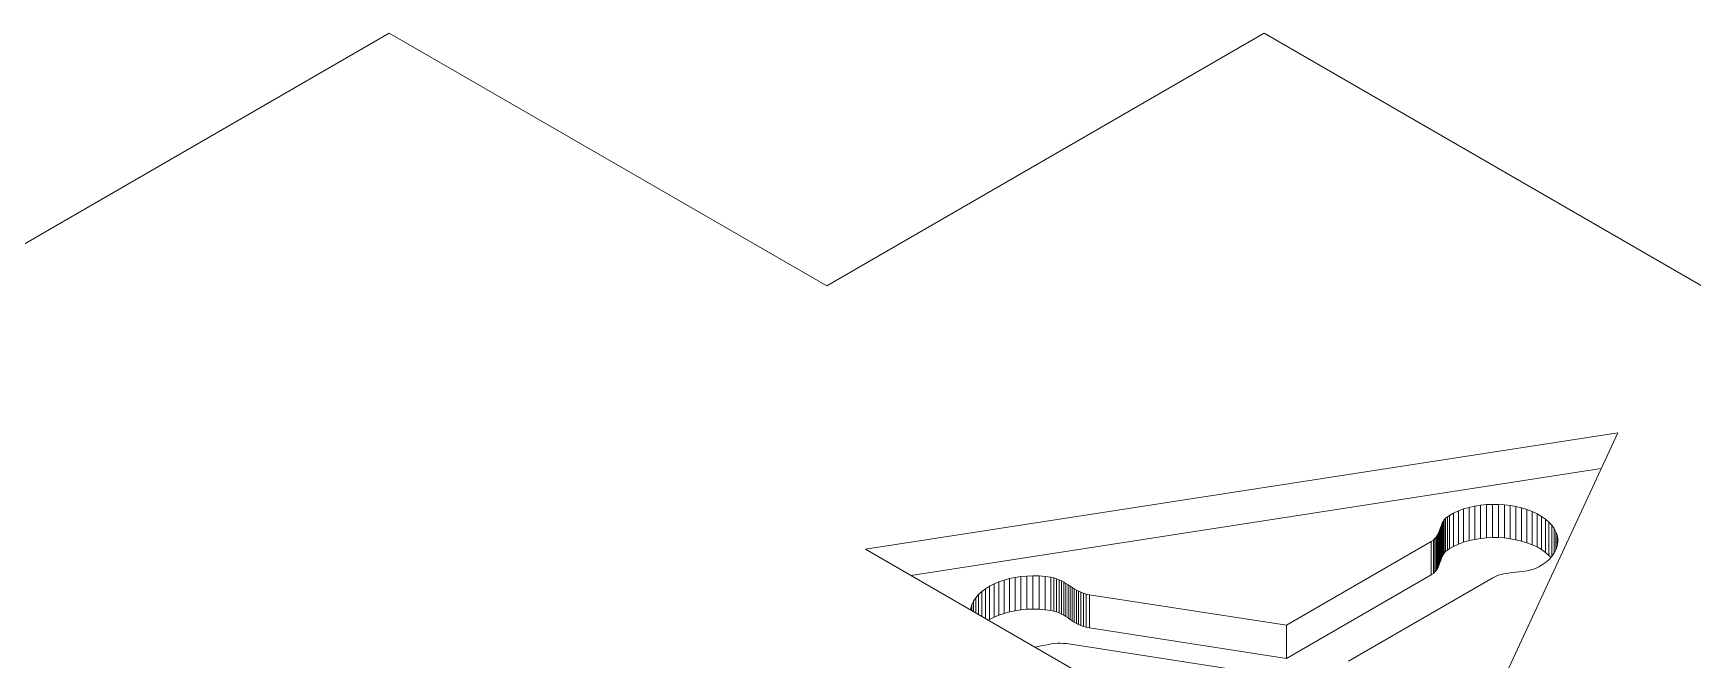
# Model space of a CAD drawing. Header units: inches. Extents: x 2.5 to 18.9, y 2.6 to 12.3.
# Drawn here: x 8.834 to 11.382, y 11.313 to 12.275 of the extents above; entities that cross this region are included whole.
import ezdxf

# ---------------------------------------------------------------- set-up
doc = ezdxf.new("R2010")
doc.units = ezdxf.units.IN
doc.header["$MEASUREMENT"] = 0

# ---------------------------------------------------------------- blocks, each defined once
blk = doc.blocks.new('A$C39963D99')
at = {"color": 0, "linetype": 'Continuous', "lineweight": 0, "extrusion": (3.33067e-16, 0.816497, 0.57735)}
for p, q in [((12.5158, 1.6738), (5.6569, -2.2862)), ((13.1875, 1.286), (12.5158, 1.6738)), ((13.8593, 1.6738), (13.1875, 1.286)), ((22.0617, -3.0619), (13.8593, 1.6738)), ((13.2471, 0.8818), (14.4022, 1.0605)), ((14.4022, 1.0605), (14.0928, 0.3935)), ((14.3767, 1.0055), (13.3168, 0.8415)), ((14.1575, 0.9406), (14.1655, 0.9435)), ((14.1655, 0.9435), (14.1739, 0.9459)), ((14.1655, 0.8924), (14.1655, 0.9435)), ((14.1739, 0.9459), (14.1826, 0.9478)), ((14.1739, 0.8949), (14.1739, 0.9459)), ((14.1826, 0.9478), (14.1915, 0.9493)), ((14.1826, 0.8968), (14.1826, 0.9478)), ((14.1915, 0.9493), (14.2005, 0.9502)), ((14.1915, 0.8982), (14.1915, 0.9493)), ((14.2005, 0.9502), (14.2097, 0.9506)), ((14.2005, 0.8992), (14.2005, 0.9502)), ((14.2097, 0.8996), (14.2097, 0.9506)), ((14.2097, 0.9506), (14.2189, 0.9506)), ((14.2189, 0.8995), (14.2189, 0.9506)), ((14.2189, 0.9506), (14.228, 0.95)), ((14.228, 0.899), (14.228, 0.95)), ((14.228, 0.95), (14.237, 0.949)), ((14.237, 0.8979), (14.237, 0.949)), ((14.237, 0.949), (14.2458, 0.9474)), ((14.2458, 0.8964), (14.2458, 0.9474)), ((14.2458, 0.9474), (14.2545, 0.9454)), ((14.2545, 0.8943), (14.2545, 0.9454)), ((14.2545, 0.9454), (14.2628, 0.9428)), ((14.1305, 0.9161), (14.1315, 0.9189)), ((14.1315, 0.9189), (14.1327, 0.9216)), ((14.1315, 0.8678), (14.1315, 0.9189)), ((14.1327, 0.9216), (14.1341, 0.9242)), ((14.1327, 0.8705), (14.1327, 0.9216)), ((14.1341, 0.9242), (14.1358, 0.9267)), ((14.1341, 0.8732), (14.1341, 0.9242)), ((14.1358, 0.9267), (14.1379, 0.9292)), ((14.1358, 0.8757), (14.1358, 0.9267)), ((14.1379, 0.9292), (14.1405, 0.9315)), ((14.1379, 0.8782), (14.1379, 0.9292)), ((14.1405, 0.9315), (14.1436, 0.9337)), ((14.1405, 0.8805), (14.1405, 0.9315)), ((14.1436, 0.9337), (14.1499, 0.9371)), ((14.1436, 0.8827), (14.1436, 0.9337)), ((14.1499, 0.9371), (14.1575, 0.9406)), ((14.1499, 0.8861), (14.1499, 0.9371)), ((14.1575, 0.8895), (14.1575, 0.9406)), ((14.2628, 0.8918), (14.2628, 0.9428)), ((14.2628, 0.9428), (14.2707, 0.9398)), ((14.2707, 0.8887), (14.2707, 0.9398)), ((14.2707, 0.9398), (14.2782, 0.9362)), ((14.2782, 0.8852), (14.2782, 0.9362)), ((14.2782, 0.9362), (14.2851, 0.9322)), ((14.2851, 0.8812), (14.2851, 0.9322)), ((14.2851, 0.9322), (14.2913, 0.9279)), ((14.2913, 0.8769), (14.2913, 0.9279)), ((14.2913, 0.9279), (14.2965, 0.9233)), ((14.2965, 0.8723), (14.2965, 0.9233)), ((14.2965, 0.9233), (14.3009, 0.9185)), ((14.3009, 0.8709), (14.3009, 0.9185)), ((14.3009, 0.9185), (14.3045, 0.9135)), ((13.8935, 0.7652), (14.1159, 0.8936)), ((14.1159, 0.8936), (14.1191, 0.8958)), ((14.1159, 0.8425), (14.1159, 0.8936)), ((14.1191, 0.8958), (14.1215, 0.898)), ((14.1191, 0.8447), (14.1191, 0.8958)), ((14.1215, 0.898), (14.1235, 0.9003)), ((14.1215, 0.8469), (14.1215, 0.898)), ((14.1235, 0.9003), (14.1251, 0.9028)), ((14.1235, 0.8493), (14.1235, 0.9003)), ((14.1251, 0.9028), (14.1265, 0.9053)), ((14.1251, 0.8517), (14.1251, 0.9028)), ((14.1265, 0.9053), (14.1276, 0.908)), ((14.1265, 0.8543), (14.1265, 0.9053)), ((14.1276, 0.908), (14.1286, 0.9107)), ((14.1276, 0.857), (14.1276, 0.908)), ((14.1286, 0.9107), (14.1295, 0.9134)), ((14.1286, 0.8596), (14.1286, 0.9107)), ((14.1295, 0.9134), (14.1305, 0.9161)), ((14.1295, 0.8624), (14.1295, 0.9134)), ((14.1305, 0.8651), (14.1305, 0.9161)), ((14.1655, 0.8924), (14.1575, 0.8895)), ((14.1739, 0.8949), (14.1655, 0.8924)), ((14.1826, 0.8968), (14.1739, 0.8949)), ((14.1915, 0.8982), (14.1826, 0.8968)), ((14.2005, 0.8992), (14.1915, 0.8982)), ((14.2097, 0.8996), (14.2005, 0.8992)), ((14.2189, 0.8995), (14.2097, 0.8996)), ((14.228, 0.899), (14.2189, 0.8995)), ((14.237, 0.8979), (14.228, 0.899)), ((14.2458, 0.8964), (14.237, 0.8979)), ((14.2545, 0.8943), (14.2458, 0.8964)), ((14.2628, 0.8918), (14.2545, 0.8943)), ((14.3045, 0.8759), (14.3045, 0.9135)), ((14.3045, 0.9135), (14.3072, 0.9084)), ((14.3072, 0.881), (14.3072, 0.9084)), ((14.3072, 0.9084), (14.309, 0.9032)), ((14.309, 0.8863), (14.309, 0.9032)), ((14.309, 0.9032), (14.31, 0.8979)), ((14.3101, 0.8927), (14.3093, 0.8874)), ((14.31, 0.8919), (14.31, 0.8979)), ((14.31, 0.8979), (14.3101, 0.8927)), ((14.0928, 0.3935), (13.2471, 0.8818)), ((14.1315, 0.8678), (14.1305, 0.8651)), ((14.1327, 0.8705), (14.1315, 0.8678)), ((14.1341, 0.8732), (14.1327, 0.8705)), ((14.1358, 0.8757), (14.1341, 0.8732)), ((14.1379, 0.8782), (14.1358, 0.8757)), ((14.1405, 0.8805), (14.1379, 0.8782)), ((14.1436, 0.8827), (14.1405, 0.8805)), ((14.1499, 0.8861), (14.1436, 0.8827)), ((14.1575, 0.8895), (14.1499, 0.8861)), ((14.2707, 0.8887), (14.2628, 0.8918)), ((14.2782, 0.8852), (14.2707, 0.8887)), ((14.2851, 0.8812), (14.2782, 0.8852)), ((14.2913, 0.8769), (14.2851, 0.8812)), ((14.2965, 0.8723), (14.2913, 0.8769)), ((14.2977, 0.8672), (14.2927, 0.8625)), ((14.2994, 0.8691), (14.2965, 0.8723)), ((14.3019, 0.872), (14.2977, 0.8672)), ((14.3052, 0.877), (14.3019, 0.872)), ((14.3077, 0.8821), (14.3052, 0.877)), ((14.3093, 0.8874), (14.3077, 0.8821)), ((14.1159, 0.8425), (13.8935, 0.7142)), ((14.1191, 0.8447), (14.1159, 0.8425)), ((14.1215, 0.8469), (14.1191, 0.8447)), ((14.1235, 0.8493), (14.1215, 0.8469)), ((14.1251, 0.8517), (14.1235, 0.8493)), ((14.1265, 0.8543), (14.1251, 0.8517)), ((14.1276, 0.857), (14.1265, 0.8543)), ((14.1286, 0.8596), (14.1276, 0.857)), ((14.1295, 0.8624), (14.1286, 0.8596)), ((14.1305, 0.8651), (14.1295, 0.8624)), ((14.2191, 0.8418), (14.2153, 0.8404)), ((14.2231, 0.8429), (14.2191, 0.8418)), ((14.2274, 0.8439), (14.2231, 0.8429)), ((14.2318, 0.8447), (14.2274, 0.8439)), ((14.2363, 0.8453), (14.2318, 0.8447)), ((14.241, 0.8459), (14.2363, 0.8453)), ((14.2457, 0.8464), (14.241, 0.8459)), ((14.2504, 0.847), (14.2457, 0.8464)), ((14.2552, 0.8476), (14.2504, 0.847)), ((14.2598, 0.8482), (14.2552, 0.8476)), ((14.2644, 0.849), (14.2598, 0.8482)), ((14.2688, 0.85), (14.2644, 0.849)), ((14.273, 0.8512), (14.2688, 0.85)), ((14.2771, 0.8527), (14.273, 0.8512)), ((14.2808, 0.8545), (14.2771, 0.8527)), ((14.2867, 0.8581), (14.2808, 0.8545)), ((14.2927, 0.8625), (14.2867, 0.8581)), ((13.4207, 0.8122), (13.4256, 0.8169)), ((13.4256, 0.8169), (13.4313, 0.8211)), ((13.4256, 0.7787), (13.4256, 0.8169)), ((13.4313, 0.8211), (13.4376, 0.825)), ((13.4313, 0.7754), (13.4313, 0.8211)), ((13.4376, 0.825), (13.4445, 0.8285)), ((13.4376, 0.774), (13.4376, 0.825)), ((13.4445, 0.8285), (13.4519, 0.8317)), ((13.4445, 0.7775), (13.4445, 0.8285)), ((13.4519, 0.8317), (13.4598, 0.8344)), ((13.4519, 0.7806), (13.4519, 0.8317)), ((13.4598, 0.8344), (13.4681, 0.8366)), ((13.4598, 0.7833), (13.4598, 0.8344)), ((13.4681, 0.8366), (13.4768, 0.8384)), ((13.4681, 0.7856), (13.4681, 0.8366)), ((13.4768, 0.8384), (13.4857, 0.8398)), ((13.4768, 0.7874), (13.4768, 0.8384)), ((13.4857, 0.8398), (13.4949, 0.8406)), ((13.4857, 0.7887), (13.4857, 0.8398)), ((13.4949, 0.8406), (13.5042, 0.8409)), ((13.4949, 0.7896), (13.4949, 0.8406)), ((13.5042, 0.7899), (13.5042, 0.8409)), ((13.5042, 0.8409), (13.5137, 0.8407)), ((13.5137, 0.7897), (13.5137, 0.8407)), ((13.5137, 0.8407), (13.5232, 0.8399)), ((13.5232, 0.7889), (13.5232, 0.8399)), ((13.5232, 0.8399), (13.5316, 0.8388)), ((13.5316, 0.7878), (13.5316, 0.8388)), ((13.5316, 0.8388), (13.5362, 0.8378)), ((13.5362, 0.7868), (13.5362, 0.8378)), ((13.5362, 0.8378), (13.5405, 0.8365)), ((13.5405, 0.7855), (13.5405, 0.8365)), ((13.5405, 0.8365), (13.5444, 0.835)), ((13.5444, 0.784), (13.5444, 0.835)), ((13.5444, 0.835), (13.5481, 0.8333)), ((13.5481, 0.7822), (13.5481, 0.8333)), ((13.5481, 0.8333), (13.5516, 0.8314)), ((13.5516, 0.7803), (13.5516, 0.8314)), ((13.5516, 0.8314), (13.5549, 0.8294)), ((13.5549, 0.7783), (13.5549, 0.8294)), ((13.5549, 0.8294), (13.5582, 0.8273)), ((13.5582, 0.7763), (13.5582, 0.8273)), ((13.5582, 0.8273), (13.5613, 0.8252)), ((13.5613, 0.7741), (13.5613, 0.8252)), ((13.5613, 0.8252), (13.5645, 0.8231)), ((13.5645, 0.772), (13.5645, 0.8231)), ((13.5645, 0.8231), (13.5677, 0.821)), ((13.5677, 0.77), (13.5677, 0.821)), ((13.5677, 0.821), (13.5709, 0.8191)), ((13.5709, 0.768), (13.5709, 0.8191)), ((13.5709, 0.8191), (13.5743, 0.8172)), ((13.5743, 0.7662), (13.5743, 0.8172)), ((13.5743, 0.8172), (13.5779, 0.8156)), ((13.5779, 0.7646), (13.5779, 0.8156)), ((13.5779, 0.8156), (13.5816, 0.8142)), ((14.2102, 0.8378), (13.9889, 0.71)), ((14.2153, 0.8404), (14.2102, 0.8378)), ((13.4086, 0.7885), (13.4089, 0.7911)), ((13.4089, 0.7911), (13.4104, 0.7966)), ((13.4089, 0.7884), (13.4089, 0.7911)), ((13.4104, 0.7966), (13.413, 0.8021)), ((13.4104, 0.7875), (13.4104, 0.7966)), ((13.413, 0.8021), (13.4164, 0.8073)), ((13.413, 0.786), (13.413, 0.8021)), ((13.4164, 0.8073), (13.4207, 0.8122)), ((13.4164, 0.784), (13.4164, 0.8073)), ((13.4207, 0.7816), (13.4207, 0.8122)), ((13.5816, 0.7632), (13.5816, 0.8142)), ((13.5816, 0.8142), (13.5857, 0.813)), ((13.5857, 0.762), (13.5857, 0.813)), ((13.5857, 0.813), (13.5911, 0.812)), ((13.5911, 0.7609), (13.5911, 0.812)), ((13.5911, 0.812), (13.8935, 0.7652)), ((13.4376, 0.774), (13.4358, 0.7728)), ((13.4445, 0.7775), (13.4376, 0.774)), ((13.4519, 0.7806), (13.4445, 0.7775)), ((13.4598, 0.7833), (13.4519, 0.7806)), ((13.4681, 0.7856), (13.4598, 0.7833)), ((13.4768, 0.7874), (13.4681, 0.7856)), ((13.4857, 0.7887), (13.4768, 0.7874)), ((13.4949, 0.7896), (13.4857, 0.7887)), ((13.5042, 0.7899), (13.4949, 0.7896)), ((13.5137, 0.7897), (13.5042, 0.7899)), ((13.5232, 0.7889), (13.5137, 0.7897)), ((13.5316, 0.7878), (13.5232, 0.7889)), ((13.5362, 0.7868), (13.5316, 0.7878)), ((13.5405, 0.7855), (13.5362, 0.7868)), ((13.5444, 0.784), (13.5405, 0.7855)), ((13.5481, 0.7822), (13.5444, 0.784)), ((13.5516, 0.7803), (13.5481, 0.7822)), ((13.5549, 0.7783), (13.5516, 0.7803)), ((13.5582, 0.7763), (13.5549, 0.7783)), ((13.5613, 0.7741), (13.5582, 0.7763)), ((13.5645, 0.772), (13.5613, 0.7741)), ((13.5677, 0.77), (13.5645, 0.772)), ((13.5709, 0.768), (13.5677, 0.77)), ((13.5743, 0.7662), (13.5709, 0.768)), ((13.5779, 0.7646), (13.5743, 0.7662)), ((13.5816, 0.7632), (13.5779, 0.7646)), ((13.8935, 0.7142), (13.8935, 0.7652)), ((13.5857, 0.762), (13.5816, 0.7632)), ((13.5911, 0.7609), (13.5857, 0.762)), ((13.8935, 0.7142), (13.5911, 0.7609)), ((13.5098, 0.732), (13.5072, 0.7316)), ((13.5144, 0.7329), (13.5098, 0.732)), ((13.519, 0.7338), (13.5144, 0.7329)), ((13.5235, 0.7347), (13.519, 0.7338)), ((13.5281, 0.7356), (13.5235, 0.7347)), ((13.5326, 0.7364), (13.5281, 0.7356)), ((13.5371, 0.737), (13.5326, 0.7364)), ((13.5417, 0.7374), (13.5371, 0.737)), ((13.5462, 0.7375), (13.5417, 0.7374)), ((13.5507, 0.7373), (13.5462, 0.7375)), ((13.5557, 0.7368), (13.5507, 0.7373)), ((13.8584, 0.6899), (13.5557, 0.7368))]:
    blk.add_line(p, q, dxfattribs=at)

msp = doc.modelspace()

# ---------------------------------------------------------------- block references
msp.add_blockref('A$C39963D99', (-3.1356, 10.6011))

doc.saveas('drawing.dxf')
